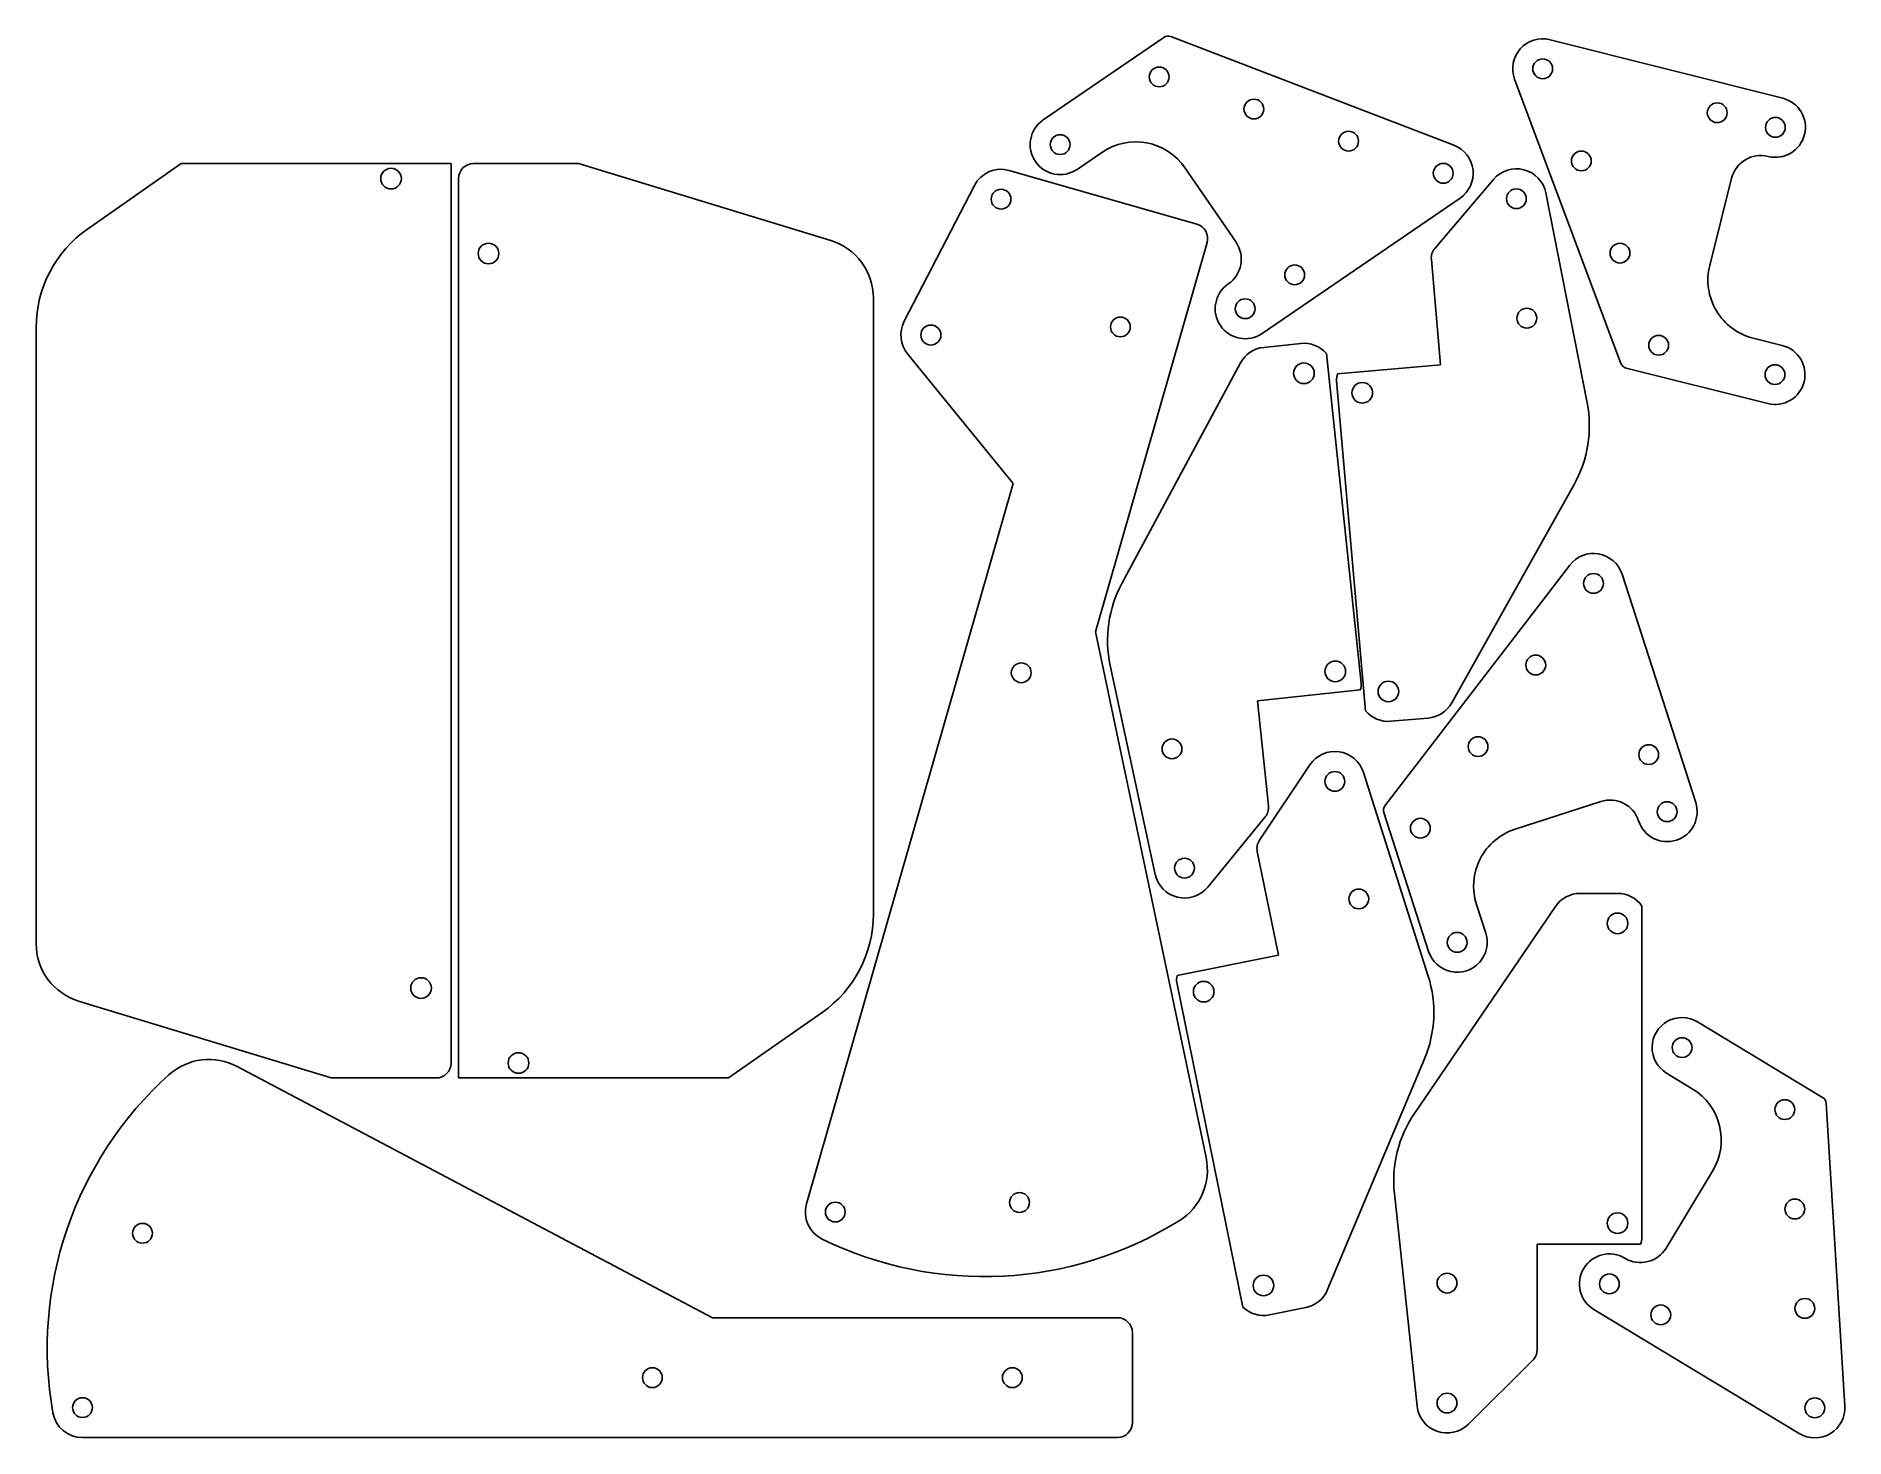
# Model space of a CAD drawing. Header units: inches. Extents: x 2.5 to 17.6, y 3.3 to 15.
import ezdxf

# ---------------------------------------------------------------- set-up
doc = ezdxf.new("R2010")
doc.units = ezdxf.units.IN
doc.header["$MEASUREMENT"] = 0
doc.layers.add('1', color=1, linetype='Continuous', lineweight=25, true_color=0xff0000)

msp = doc.modelspace()

# ---------------------------------------------------------------- linework, layer by layer
at = {"layer": '1', "color": 7}
for p, q in [((10.8704, 14.3178), (11.8751, 15.005)), ((11.9328, 15.0118), (14.2937, 14.1055)), ((15.0941, 14.9862), (17.0336, 14.498)), ((15.6846, 12.2874), (14.7989, 14.6562)), ((11.359, 14.0463), (11.1527, 13.9051)), ((2.9034, 13.4061), (3.6848, 13.9532)), ((3.6848, 13.9532), (5.9345, 13.9532)), ((5.9345, 13.9532), (5.9345, 6.4532)), ((6.122, 13.9532), (6.997, 13.9532)), ((6.997, 13.9532), (9.1004, 13.3113)), ((10.5878, 13.8967), (12.1499, 13.4488)), ((12.4774, 13.2968), (12.054, 13.9159)), ((5.997, 6.3282), (5.997, 13.8282)), ((9.7119, 12.6384), (10.2968, 13.7711)), ((14.1343, 13.2455), (14.6233, 13.8219)), ((16.6081, 13.8317), (16.425, 13.1044)), ((14.3453, 13.6657), (12.6945, 12.5366)), ((15.0592, 13.7084), (15.4032, 11.959)), ((12.2356, 13.2942), (11.3053, 10.0499)), ((14.182, 12.2753), (14.1051, 13.1538)), ((9.4544, 12.833), (9.4544, 7.6945)), ((2.477, 7.4484), (2.477, 12.5869)), ((10.6197, 11.2868), (9.7403, 12.3658)), ((12.7081, 12.4209), (13.017, 12.4534)), ((13.2309, 12.3698), (13.5197, 9.6213)), ((16.7879, 12.4974), (17.0303, 12.4364)), ((11.526, 10.4522), (12.514, 12.2907)), ((13.3239, 12.2002), (14.182, 12.2753)), ((16.9083, 11.9515), (15.7279, 12.2487)), ((13.5563, 9.3898), (13.3155, 12.143)), ((8.8969, 5.2789), (10.6197, 11.2868)), ((15.2944, 11.2773), (14.2745, 9.4565)), ((13.7187, 8.5983), (15.2582, 10.6047)), ((15.6945, 10.5292), (16.3083, 8.6257)), ((11.3053, 10.0499), (12.2279, 5.6649)), ((11.8036, 8.0257), (11.4291, 9.7688)), ((13.5123, 9.5639), (12.6557, 9.4739)), ((12.6557, 9.4739), (12.7479, 8.5969)), ((14.0781, 9.3296), (13.7687, 9.3025)), ((12.6727, 8.3123), (13.0933, 8.9403)), ((13.5393, 8.8769), (14.0791, 7.1776)), ((15.5177, 8.6335), (14.8039, 8.4033)), ((12.7203, 8.5046), (12.2414, 7.9198)), ((14.0823, 7.3826), (13.7088, 8.5411)), ((12.8299, 7.3536), (12.6541, 8.2178)), ((15.3462, 7.8677), (15.6567, 7.8677)), ((13.9648, 6.0333), (15.1395, 7.7584)), ((14.4815, 7.774), (14.5582, 7.5361)), ((15.8607, 7.7622), (15.8607, 4.9985)), ((11.9858, 7.1819), (12.8299, 7.3536)), ((12.5349, 4.4159), (11.9839, 7.1241)), ((4.9345, 6.3282), (2.831, 6.9701)), ((9.028, 6.8753), (8.2466, 6.3282)), ((16.3244, 6.7959), (17.3663, 6.1666)), ((14.0482, 6.488), (13.2409, 4.5634)), ((4.1523, 6.425), (8.1131, 4.3295)), ((16.2799, 6.2386), (16.0659, 6.3679)), ((5.8095, 6.3282), (4.9345, 6.3282)), ((8.2466, 6.3282), (5.997, 6.3282)), ((17.3964, 6.117), (17.5508, 3.5927)), ((16.0617, 4.9102), (16.4495, 5.5522)), ((13.9872, 3.591), (13.797, 5.3638)), ((15.8474, 4.9422), (14.986, 4.9422)), ((14.986, 4.9422), (14.986, 4.0604)), ((13.0602, 4.4151), (12.7559, 4.3532)), ((17.172, 3.3635), (15.46, 4.3974)), ((8.1131, 4.3295), (11.4881, 4.3295)), ((11.6131, 4.2045), (11.6131, 3.4545)), ((14.9489, 3.9715), (14.4116, 3.4399)), ((11.4881, 3.3295), (2.8631, 3.3295))]:
    msp.add_line(p, q, dxfattribs=at)
for centre, radius in [((15.0331, 14.7437), 0.0825), ((11.8369, 14.676), 0.0825), ((12.626, 14.4081), 0.0825), ((16.4877, 14.3776), 0.0825), ((16.9726, 14.2555), 0.0825), ((11.0115, 14.1115), 0.0825), ((13.4151, 14.1401), 0.0825), ((15.3552, 13.9752), 0.0825), ((5.4345, 13.8282), 0.086), ((14.2041, 13.8721), 0.0825), ((10.5189, 13.6564), 0.0825), ((14.8139, 13.6602), 0.0825), ((6.247, 13.2032), 0.086), ((15.6774, 13.2066), 0.0825), ((12.966, 13.0253), 0.0825), ((12.5533, 12.743), 0.0825), ((11.5138, 12.5909), 0.0825), ((14.9011, 12.664), 0.0825), ((9.9341, 12.5237), 0.0835), ((15.9995, 12.4381), 0.0825), ((13.0431, 12.2048), 0.086), ((16.9693, 12.194), 0.0825), ((13.5291, 12.042), 0.086), ((15.4566, 10.4525), 0.0825), ((13.3044, 9.7185), 0.086), ((14.9755, 9.772), 0.0825), ((10.6869, 9.7071), 0.0825), ((13.747, 9.5516), 0.086), ((11.9435, 9.0727), 0.0825), ((14.4944, 9.0916), 0.0825), ((15.9169, 9.0249), 0.0825), ((13.301, 8.8012), 0.0825), ((16.0703, 8.549), 0.0825), ((14.0134, 8.4111), 0.0825), ((12.048, 8.0782), 0.0825), ((13.5004, 7.8212), 0.0825), ((15.6567, 7.6177), 0.086), ((14.3203, 7.4594), 0.0825), ((5.6845, 7.0782), 0.086), ((12.2076, 7.048), 0.086), ((16.1952, 6.5819), 0.0825), ((6.497, 6.4532), 0.086), ((17.0512, 6.0649), 0.0825), ((9.1373, 5.21), 0.0825), ((10.6725, 5.29), 0.0825), ((17.1345, 5.2358), 0.0825), ((15.6567, 5.1177), 0.086), ((3.3631, 5.0332), 0.0825), ((12.706, 4.5982), 0.086), ((14.2357, 4.6177), 0.0825), ((15.5893, 4.6114), 0.0825), ((16.0173, 4.3529), 0.0825), ((17.2179, 4.4066), 0.0825), ((7.6131, 3.8295), 0.0825), ((10.6131, 3.8295), 0.0825), ((2.8631, 3.5795), 0.0825), ((14.2357, 3.6177), 0.0825), ((17.3013, 3.5775), 0.0825)]:
    msp.add_circle(centre, radius, dxfattribs=at)
for centre, radius, start, end in [((11.9104, 14.9534), 0.0625, 68.9991, 124.3715), ((15.0331, 14.7437), 0.25, 75.8714, 200.5), ((16.9725, 14.2555), 0.25, 255.8863, 75.8567), ((11.0115, 14.1115), 0.25, 124.3716, 304.3714), ((11.6413, 13.6336), 0.5, 34.3716, 124.3715), ((14.2041, 13.8721), 0.25, 304.3717, 69), ((16.8505, 13.7707), 0.25, 75.8719, 165.8715), ((6.122, 13.8282), 0.125, 90, 180), ((10.5189, 13.6564), 0.25, 73.9999, 152.69), ((14.8139, 13.6602), 0.25, 11.1228, 139.6891), ((12.1154, 13.3286), 0.125, 343.9998, 73.9997), ((3.477, 12.5869), 1, 125, 180), ((8.9544, 12.833), 0.5, 0, 73.0281), ((12.2711, 13.1557), 0.25, 304.3714, 34.3714), ((14.2296, 13.1647), 0.125, 139.6893, 185.0002), ((16.9099, 12.9823), 0.5, 165.8714, 255.8715), ((12.5534, 12.743), 0.25, 124.3864, 304.3568), ((9.9341, 12.5237), 0.25, 152.69, 219.1821), ((12.7342, 12.1723), 0.25, 95.9997, 151.7452), ((13.0431, 12.2048), 0.25, 41.3136, 95.9999), ((16.9693, 12.194), 0.25, 255.8716, 75.8714), ((15.7431, 12.3093), 0.0625, 200.4998, 255.8717), ((13.44, 12.1539), 0.125, 158.2534, 184.9998), ((14.422, 11.766), 1, 330.7453, 11.1227), ((15.4566, 10.4525), 0.25, 17.8716, 142.5), ((12.4068, 9.9789), 1, 151.7453, 192.1228), ((13.3954, 9.6082), 0.125, 339.2536, 6.0002), ((13.747, 9.5516), 0.25, 220.3138, 274.9999), ((14.0564, 9.5786), 0.25, 274.9999, 330.7452), ((13.301, 8.8012), 0.25, 17.6226, 146.1894), ((12.6236, 8.5838), 0.125, 320.6889, 6.0002), ((13.7683, 8.5603), 0.0625, 142.4997, 197.8714), ((15.5945, 8.3956), 0.25, 17.8716, 107.8718), ((16.0703, 8.5491), 0.25, 197.8865, 17.8566), ((12.7766, 8.2427), 0.125, 146.1891, 191.5), ((14.9574, 7.9275), 0.5, 107.8715, 197.8716), ((12.048, 8.0782), 0.25, 192.1228, 320.6893), ((15.3462, 7.6177), 0.25, 90, 145.7453), ((15.6567, 7.6177), 0.25, 35.3136, 90), ((8.4544, 7.6945), 1, 305, 0), ((2.977, 7.4484), 0.5, 180, 253.0281), ((14.3203, 7.4594), 0.25, 197.8716, 17.8716), ((12.1064, 7.149), 0.125, 164.754, 191.5), ((13.126, 6.8748), 1, 337.2453, 17.6228), ((16.1952, 6.5819), 0.25, 58.8715, 238.8716), ((3.9184, 5.983), 0.5, 62.1188, 131.9983), ((5.6359, 4.0755), 3.0668, 131.9984, 190.1412), ((5.8095, 6.4532), 0.125, 270, 0), ((16.0215, 5.8106), 0.5, 328.8715, 58.8715), ((14.7913, 5.4705), 1, 145.7453, 186.1228), ((17.334, 6.1131), 0.0625, 3.4996, 58.8709), ((11.7386, 5.562), 0.5, 302.0016, 11.8812), ((9.1373, 5.21), 0.25, 164, 243.8588), ((10.3783, 7.7387), 3.0668, 243.8588, 302.0016), ((15.7357, 4.9985), 0.125, 333.2537, 0), ((15.5893, 4.6114), 0.25, 58.8863, 238.8568), ((15.8477, 5.0394), 0.25, 238.8716, 328.8715), ((13.0104, 4.6601), 0.25, 281.4998, 337.2452), ((12.706, 4.5982), 0.25, 226.8136, 281.5), ((11.4881, 4.2045), 0.125, 0, 90), ((14.861, 4.0604), 0.125, 314.6893, 0), ((2.8631, 3.5795), 0.25, 190.1412, 270), ((14.2357, 3.6177), 0.25, 186.1228, 314.6891), ((17.3013, 3.5775), 0.25, 238.8715, 3.5), ((11.4881, 3.4545), 0.125, 270, 0)]:
    msp.add_arc(centre, radius, start, end, dxfattribs=at)

doc.saveas('drawing.dxf')
